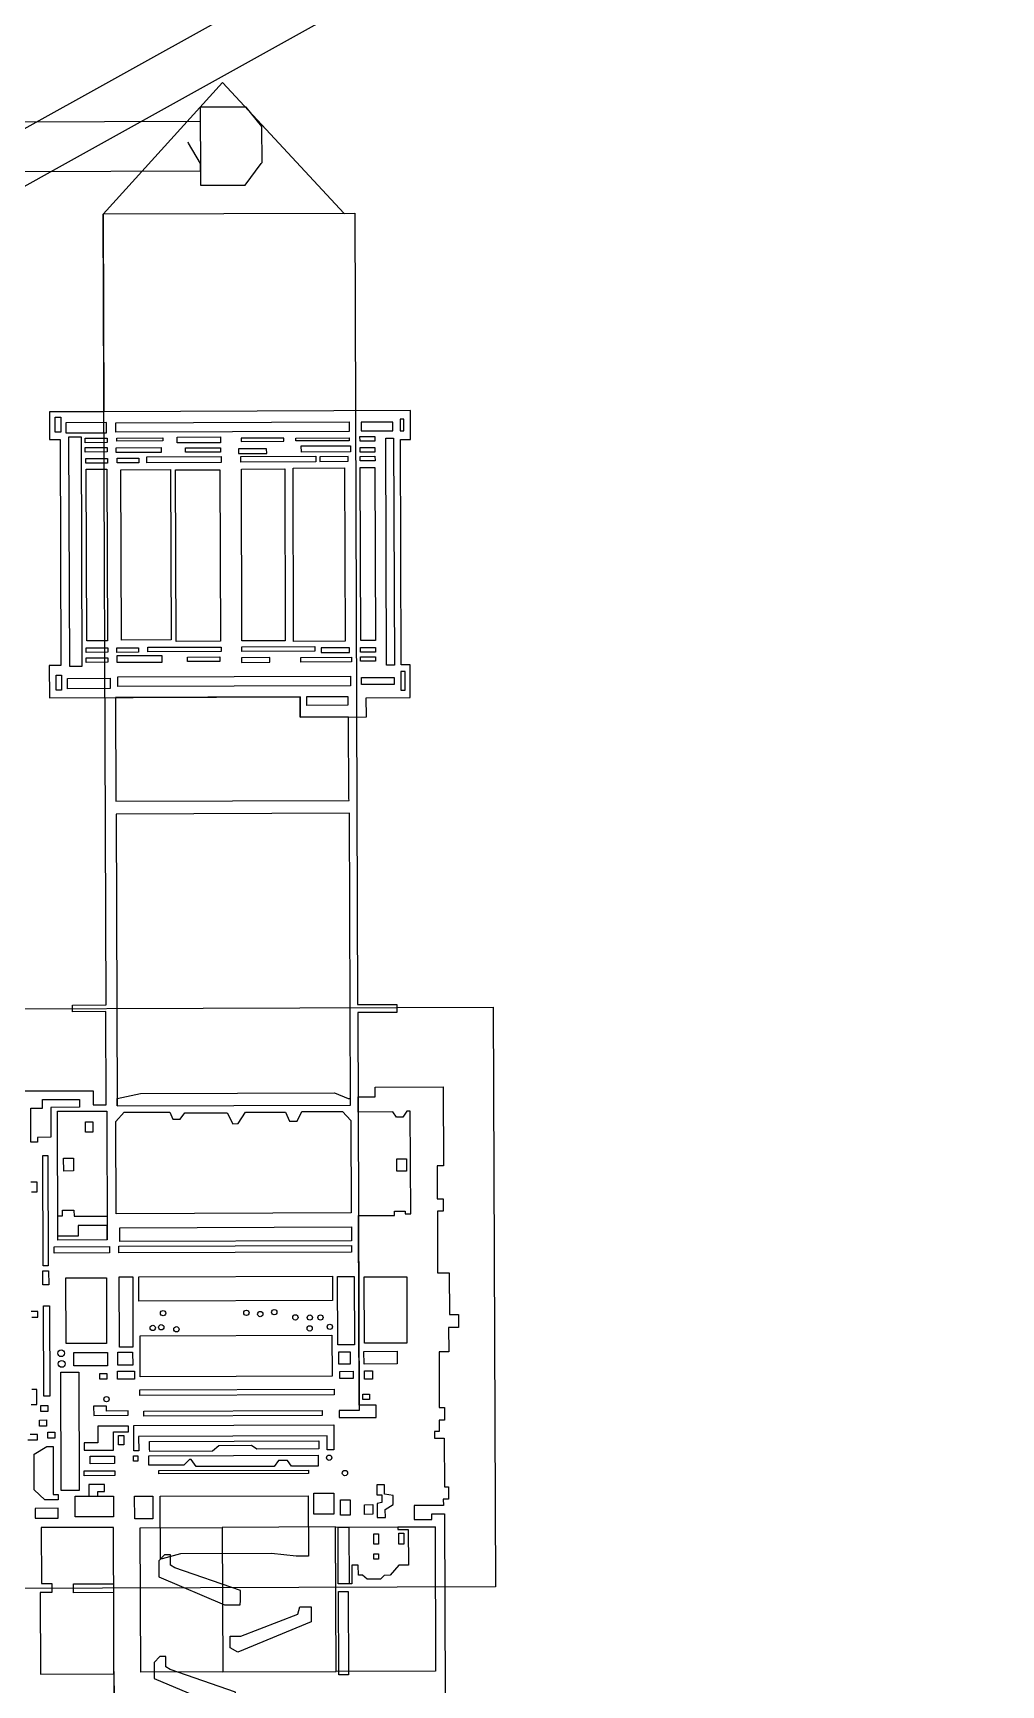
# Model space of a CAD drawing. Header units: millimetres. Extents: x 3191 to 879702, y -27549 to 222194.
# Drawn here: x 165978 to 171076, y 18186 to 26887 of the extents above; entities that cross this region are included whole.
import ezdxf

# ---------------------------------------------------------------- set-up
doc = ezdxf.new("R2010")
doc.units = ezdxf.units.MM
doc.header["$MEASUREMENT"] = 0
doc.layers.add('Granulator', color=11, linetype='Continuous')
doc.layers.add('Grater', color=130, linetype='Continuous')

msp = doc.modelspace()

# ---------------------------------------------------------------- linework, layer by layer
at = {"layer": 'Granulator'}
msp.add_lwpolyline([(170988.74129, 29191.87592), (167855.62985, 27451.68645), (167837.50776, 27484.31423), (167815.3805, 27472.02433), (167804.66694, 27491.31348), (167518.89715, 27332.59153), (167528.59037, 27315.13944), (167517.10451, 27308.75997), (167536.23587, 27274.31506), (164225.23309, 25435.32137), (164183.10832, 25349.94669), (164268.26873, 25196.62024), (164348.48906, 25199.50772), (167665.93362, 27042.0793), (167691.36641, 26996.28901), (167997.20033, 27166.15496), (167971.75442, 27211.96886), (171075.93835, 28936.09144)], dxfattribs=at)
at = {"layer": 'Grater'}
for points in [[(165934.86743, 21314.38178), (166294.74357, 21315.64399), (166295.00706, 21240.5164), (166362.81626, 21240.75423), (166361.09224, 21732.3), (166184.97081, 21731.68228), (166184.84696, 21766.99225), (166362.01435, 21767.61364), (166347.40968, 25931.63103), (166976.00373, 26626.63807), (167617.26634, 25936.7892), (166348.04874, 25932.33761)], [(166857.49362, 26495.79318), (166857.9961, 26421.08378), (163830.57671, 26410.46555)], [(166859.91202, 26136.21778), (166860.09244, 26084.77886), (167094.18662, 26085.59991), (167180.0044, 26198.75802), (167184.12443, 26204.19065), (167183.45603, 26394.76166), (167100.44506, 26496.64529), (166857.49362, 26495.79318), (166859.91202, 26136.21778)], [(164020.18703, 26150.20509), (166859.75097, 26160.16443), (166859.61255, 26199.6299), (166796.68988, 26306.56126), (166794.141, 26310.89285)], [(166347.40968, 25931.63103), (166351.05527, 24892.21728), (166063.48373, 24891.20866), (166063.99426, 24745.64895), (166120.56498, 24745.84736), (166124.73987, 23555.52105), (166063.31769, 23555.30562), (166063.91328, 23385.49377), (167384.71276, 23390.12628), (167385.08858, 23282.97555), (167733.43693, 23284.19733), (167733.08161, 23385.50219), (167963.99342, 23386.31208), (167963.3858, 23559.55162), (167916.78506, 23559.38818), (167912.62433, 24745.67638), (167966.30198, 24745.86465), (167965.76905, 24897.81021), (166351.05527, 24892.21728)], [(167617.26634, 25936.7892), (167672.43504, 25936.98269), (167687.05132, 21769.65498), (167893.75032, 21770.37995), (167893.90026, 21727.62765), (167688.22497, 21726.90628), (167695.57444, 19631.45678), (167589.97725, 19631.08642), (167590.10817, 19593.75739), (167785.25713, 19594.44185), (167785.03052, 19659.05158), (167695.47876, 19658.73749)], [(167641.51681, 22855.07891), (167640.01289, 23283.86966), (167385.08858, 23282.97555), (167384.71276, 23390.12628), (166411.70527, 23386.7136), (166413.62131, 22840.4186), (167642.08723, 22844.72726), (167641.51681, 22855.07891)], [(164337.964, 19092.44883), (164328.67421, 21741.11293), (168401.98866, 21755.39947), (168412.69396, 18703.15309), (164788.16733, 18690.44061)], [(167695.47876, 19658.73749), (167691.97299, 20658.28667), (167881.49158, 20658.95138), (167881.4127, 20681.4427), (167937.6496, 20681.63994), (167937.70222, 20666.6379), (167966.74423, 20666.73976), (167964.8491, 21207.07151), (167964.8491, 21207.07151), (167947.09007, 21207.00923), (167925.63078, 21176.92951), (167891.89309, 21176.81118), (167873.05952, 21203.93226), (167690.06147, 21203.29042), (167689.782, 21282.97262), (167780.00139, 21283.28905), (167779.82386, 21333.90627), (168138.74305, 21335.16513), (168140.19641, 20920.78948), (168105.92462, 20920.66928), (168106.53626, 20746.27935), (168138.22655, 20746.3905), (168138.45727, 20680.6069), (168107.3456, 20680.49778), (168108.48449, 20355.78223), (168170.12922, 20355.99844), (168170.90045, 20136.10936), (168219.14802, 20136.27858), (168219.3869, 20068.17072), (168166.55492, 20067.98542), (168167.00394, 19939.9633), (168115.93006, 19939.78416), (168116.95984, 19646.17613), (168145.13393, 19646.27495), (168145.36663, 19579.92789), (168116.05757, 19579.82509), (168116.26269, 19521.34296), (168091.6048, 19521.25647), (168091.73251, 19484.84307), (168143.96362, 19485.02626), (168144.86364, 19228.41857), (168166.00533, 19228.49272), (168166.23194, 19163.88298), (168138.63646, 19163.7862), (168138.74977, 19131.48133), (167984.94951, 19130.9419), (167985.20898, 19056.9647), (168077.96537, 19057.29003), (168077.86236, 19086.66022), (168144.78139, 19086.89493), (168148.15129, 18126.08342)], [(166070.94064, 21070.08554), (166001.50793, 21069.84202), (166001.59793, 21044.18092), (165966.26237, 21044.05699), (165965.63362, 21223.32307), (166026.92977, 21223.53805), (166026.77067, 21268.89987), (166222.85239, 21269.5876), (166222.99722, 21228.29656), (166071.63761, 21227.76569), (166072.19064, 21070.08992)], [(166421.56312, 21235.98301), (166421.42968, 21274.02831), (166543.03513, 21300.89774), (167565.00035, 21304.48213), (167637.12655, 21274.31467), (167650.37689, 21274.36114)], [(167650.81561, 21158.0815), (167652.51997, 20672.142), (166415.90246, 20667.80474), (166414.20044, 21153.07939), (166457.88431, 21201.756), (166697.7738, 21202.59738), (166714.51656, 21166.10025), (166751.72712, 21166.23076), (166776.86402, 21198.22073), (167000.13896, 21199.00383), (167029.58129, 21141.94047), (167058.81734, 21142.04301), (167096.48358, 21202.0012), (167307.62892, 21202.74176), (167327.7307, 21155.63026), (167368.92852, 21155.77476), (167394.00246, 21205.71582), (167607.31215, 21206.46397), (167650.81561, 21158.0815)], [(165969.08944, 20783.01449), (165999.77828, 20783.12213), (165999.59745, 20834.67844), (165966.17132, 20834.5612)], [(166368.63253, 20529.47558), (166368.36264, 20606.42388), (166214.97179, 20605.88588), (166215.17037, 20549.26817), (166108.61391, 20548.89444), (166108.23766, 20656.16948), (166132.3869, 20656.25418), (166132.28242, 20686.04438), (166193.34131, 20686.25854), (166193.45279, 20654.47377), (166368.19196, 20655.08664)], [(165970.40118, 20123.4846), (166002.11372, 20123.59583), (166002.01376, 20152.09736), (165966.91855, 20151.97427)], [(165967.25555, 19662.48967), (165997.92213, 19662.59723), (165997.64464, 19741.71598), (165971.7405, 19741.62512)], [(166297.02472, 19605.6095), (166479.04358, 19606.24791), (166478.96412, 19628.90357), (166364.86573, 19628.50339), (166364.77672, 19653.88243), (166296.85625, 19653.64421), (166297.02472, 19605.6095)], [(165950.6354, 19477.31001), (166001.97634, 19477.49008), (166001.88189, 19504.41863), (165963.02568, 19504.28234)], [(166248.75452, 19421.53967), (166400.90795, 19422.07333), (166400.56795, 19519.0114), (166480.26101, 19519.29092), (166480.15618, 19549.17761), (166318.05503, 19548.60907), (166318.36324, 19460.73326), (166246.8153, 19460.48231), (166246.95191, 19421.53335), (166248.75452, 19421.53967)], [(166529.5096, 19418.06362), (166508.56819, 19417.99018), (166508.09842, 19551.92859), (167561.88945, 19555.62461), (167562.34966, 19424.40957), (167527.74405, 19424.28819), (167527.48516, 19498.10105), (166533.80331, 19494.61586), (166534.07175, 19418.07963), (166531.82406, 19418.07174)], [(166110.26705, 19160.16299), (166040.53342, 19159.91841), (165983.90189, 19214.08698), (165983.24667, 19400.89975), (166049.99954, 19440.86241), (166083.44275, 19440.97971), (166084.32535, 19189.33767), (166110.10654, 19189.4281), (166110.26705, 19160.16299)], [(166531.82406, 19418.07174), (166529.5096, 19418.06362)], [(166591.44672, 19430.09012), (166591.3125, 19468.35824), (167482.98012, 19471.48563), (167483.1271, 19429.57852), (167157.05542, 19428.43487), (167127.8605, 19446.55114), (166956.61278, 19445.95052), (166923.02187, 19416.67345), (166592.41029, 19415.51388), (166591.44672, 19430.09012)], [(166588.03287, 19350.13671), (166587.8835, 19392.72467), (167479.97395, 19395.85354), (167480.17412, 19338.78005), (167338.88085, 19338.28448), (167317.94589, 19368.09812), (167269.94312, 19367.92976), (167248.30859, 19337.05118), (166836.24586, 19335.60593), (166810.76773, 19372.68171), (166801.71018, 19372.64994), (166771.9242, 19343.55056), (166588.05823, 19342.90568), (166588.05823, 19342.90568)], [(166588.05823, 19342.90568), (166588.03287, 19350.13671)], [(166271.28701, 19226.21099), (166271.45069, 19179.54279), (166319.54664, 19179.71148), (166319.45701, 19205.2676), (166354.39906, 19205.39015), (166354.27232, 19241.52564), (166271.6857, 19241.23598), (166271.28701, 19226.21099)], [(167794.08419, 19068.26375), (167833.3665, 19068.40153), (167833.22156, 19109.72756), (167874.44483, 19135.6152), (167874.27849, 19183.04157), (167828.87392, 19191.01233), (167828.70521, 19239.11522), (167788.06873, 19238.97269), (167788.25168, 19186.81068), (167815.34653, 19186.90571), (167815.48828, 19146.48949), (167790.47728, 19141.30447), (167790.7335, 19068.252), (167794.08419, 19068.26375)], [(167427.29855, 19173.74044), (167428.38652, 18863.54445), (167363.58343, 18863.31717), (167233.229, 18878.19849), (166753.49053, 18876.51588), (166657.42047, 18849.68936), (166648.36378, 18849.65759), (166647.20737, 19179.36768), (167427.26922, 19182.10363), (167427.29855, 19173.74044)], [(166422.46535, 12958.46677), (166401.22141, 19015.44132), (166021.07151, 19014.108), (166022.10566, 18719.25566), (166075.85007, 18719.44417), (166076.01435, 18672.60681), (166015.34881, 18672.39403), (166016.85751, 18242.24159), (166403.92853, 18243.59919), (166402.42593, 18672.0143), (166191.34281, 18671.27396), (166191.17854, 18718.11132), (166402.26166, 18718.85166)], [(168095.30613, 19017.97881), (167899.5823, 19017.29233), (167899.62613, 19004.79533), (167954.13411, 19004.98651), (167954.79301, 18817.12396), (167903.69359, 18816.94474), (167858.74307, 18763.10808), (167827.65518, 18762.99904), (167808.56606, 18742.48461), (167737.02109, 18742.23368), (167712.70579, 18764.7421), (167691.10283, 18764.66633), (167690.92311, 18815.90687), (167657.31208, 18815.78899), (167657.65556, 18717.85692), (167585.01106, 18717.60213), (167583.96382, 19016.18535)], [(167583.96382, 19016.18535), (167641.04702, 19016.38556), (167642.09426, 18717.80234)], [(167069.90034, 18630.55291), (167069.71874, 18682.33), (166723.91759, 18802.51896), (166702.49275, 18816.00937), (166702.30219, 18870.34091), (166670.90759, 18870.2308), (166640.46806, 18838.71213), (166640.76282, 18754.67205), (166985.81136, 18608.16584), (167068.13177, 18608.45456), (167069.90034, 18630.55291)], [(167016.20055, 18381.78714), (167015.98614, 18442.91887), (167071.99295, 18443.1153), (167371.99541, 18558.76905), (167382.04659, 18597.00481), (167443.14598, 18597.21911), (167443.42585, 18517.42476), (167056.1651, 18359.007), (167016.20055, 18381.78714)], [(167045.08645, 18095.62375), (167044.90485, 18147.40084), (166699.1037, 18267.5898), (166677.67885, 18281.08021), (166677.48829, 18335.41175), (166646.09369, 18335.30163), (166615.65416, 18303.78297), (166615.94892, 18219.74288), (166960.99746, 18073.23668), (167043.31787, 18073.5254), (167045.08645, 18095.62375)], [(166403.92853, 18243.59919), (166404.35507, 18121.98639)]]:
    msp.add_lwpolyline(points, dxfattribs=at)
for points in [[(166094.59207, 24784.4005), (166094.31573, 24863.19056), (166123.69155, 24863.29359), (166123.9679, 24784.50353)], [(166364.44273, 24780.81577), (166364.25269, 24835.00155), (166150.8106, 24834.25293), (166151.00065, 24780.06715)], [(166414.41635, 24783.78488), (166414.23964, 24834.16733), (167642.54978, 24838.47544), (167642.72649, 24788.093)], [(167873.4268, 24792.09511), (167873.26796, 24837.38296), (167705.80349, 24836.79561), (167705.96233, 24791.50775)], [(167930.97894, 24791.66307), (167930.76575, 24852.44599), (167910.71453, 24852.37566), (167910.92771, 24791.59274)], [(166171.07017, 23550.30716), (166166.82767, 24759.9084), (166230.60882, 24760.1321), (166234.85132, 23550.53086)], [(166252.81788, 24728.72645), (166252.73315, 24752.88467), (166367.23211, 24753.28625), (166367.31684, 24729.12804)], [(166418.65327, 24736.93833), (166418.59604, 24753.25511), (166661.01337, 24754.10535), (166661.0706, 24737.78857)], [(166737.50574, 24727.86735), (166737.39853, 24758.43489), (166964.52708, 24759.23151), (166964.63429, 24728.66397)], [(167298.82935, 24736.03421), (167298.76849, 24753.38399), (167073.26451, 24752.59307), (167073.32537, 24735.24329)], [(167361.06778, 24738.29506), (167361.01763, 24752.59278), (167642.6695, 24753.58064), (167642.71964, 24739.28292)], [(167390.87382, 24679.18894), (167390.75928, 24711.84597), (167649.95644, 24712.75506), (167650.07098, 24680.09803)], [(167699.87614, 24737.44083), (167699.7938, 24760.9182), (167778.37414, 24761.19381), (167778.45648, 24737.71644)], [(167839.61556, 23556.60541), (167835.42107, 24752.51934), (167876.79203, 24752.66444), (167880.98652, 23556.75051)], [(166252.98989, 24679.68221), (166252.90516, 24703.84043), (166367.40412, 24704.24202), (166367.48885, 24680.0838)], [(166254.93102, 24621.15921), (166254.84629, 24645.31743), (166369.34525, 24645.71902), (166369.42998, 24621.5608)], [(166415.81521, 24676.82556), (166415.72587, 24702.29851), (166653.04694, 24703.13088), (166653.13628, 24677.65793)], [(166420.76828, 24622.49215), (166420.68355, 24646.65036), (166535.18251, 24647.05195), (166535.26724, 24622.89373)], [(166576.92635, 24623.36853), (166576.81914, 24653.93607), (166968.96417, 24655.31146), (166969.07138, 24624.74392)], [(166781.47395, 24679.11759), (166781.39531, 24701.53849), (166964.72718, 24702.1815), (166964.80581, 24679.7606)], [(167208.23108, 24672.42068), (167208.14511, 24696.93106), (167059.15181, 24696.40848), (167059.23778, 24671.89811)], [(167071.65748, 24627.0289), (167071.55719, 24655.62434), (167467.48547, 24657.013), (167467.58576, 24628.41756)], [(167636.9792, 24631.05424), (167636.89324, 24655.56461), (167487.89993, 24655.04204), (167487.9859, 24630.53166)], [(167700.08019, 24679.2639), (167699.99785, 24702.74127), (167778.57818, 24703.01688), (167778.66053, 24679.5395)], [(167700.24134, 24633.31868), (167700.15899, 24656.79605), (167778.73933, 24657.07166), (167778.82167, 24633.59428)], [(166260.72798, 23685.35992), (166257.56023, 24588.53448), (166366.80714, 24588.91765), (166369.97489, 23685.74309)], [(166443.46945, 23689.35817), (166440.32459, 24586.00602), (166701.32436, 24586.92143), (166704.46922, 23690.27358)], [(166730.78042, 23682.17216), (166727.61259, 24585.3702), (166962.35215, 24586.19351), (166965.51998, 23682.99548)], [(167078.01028, 23685.03346), (167074.8371, 24589.75752), (167303.12288, 24590.5582), (167306.29606, 23685.83413)], [(167350.10601, 23682.20789), (167346.90598, 24594.58558), (167618.07602, 24595.53667), (167621.27604, 23683.15898)], [(167704.67612, 23686.15142), (167701.47757, 24598.10652), (167778.41108, 24598.37635), (167781.60963, 23686.42125)], [(166257.23241, 23571.59839), (166257.14768, 23595.75661), (166371.64664, 23596.15819), (166371.73137, 23571.99998)], [(166257.84813, 23624.47224), (166257.7634, 23648.63046), (166372.26236, 23649.03205), (166372.34709, 23624.87383)], [(166418.41653, 23624.23717), (166418.3318, 23648.39539), (166532.83076, 23648.79698), (166532.91549, 23624.63876)], [(166420.73962, 23571.02146), (166420.61067, 23607.78703), (166656.32943, 23608.61378), (166656.45838, 23571.84821)], [(166581.77589, 23627.74484), (166581.69355, 23651.22221), (166968.43076, 23652.57864), (166968.5131, 23629.10126)], [(166791.15002, 23576.40573), (166791.06768, 23599.88311), (166961.46973, 23600.48077), (166961.55207, 23577.00339)], [(167225.35439, 23572.01227), (167225.26843, 23596.52265), (167076.27512, 23596.00008), (167076.36109, 23571.4897)], [(167078.20799, 23628.66428), (167078.11848, 23654.18419), (167461.82909, 23655.53), (167461.9186, 23630.01009)], [(167387.6077, 23573.61437), (167387.52182, 23598.10127), (167654.88635, 23599.03901), (167654.97223, 23574.55211)], [(167644.58207, 23624.52309), (167644.4961, 23649.03346), (167495.5028, 23648.51089), (167495.58876, 23624.00051)], [(167702.75148, 23625.76012), (167702.66914, 23649.2375), (167781.24948, 23649.51311), (167781.33182, 23626.03573)], [(167702.91979, 23577.77237), (167702.83745, 23601.24975), (167781.41779, 23601.52535), (167781.50013, 23578.04798)], [(166098.89241, 23425.05893), (166098.61606, 23503.849), (166127.99189, 23503.95203), (166128.26824, 23425.16196)], [(166424.65761, 23443.78627), (166424.4786, 23494.82608), (167649.53959, 23499.1228), (167649.71861, 23448.08299)], [(167938.33042, 23425.33586), (167937.98787, 23523.00173), (167914.06437, 23522.91783), (167914.40692, 23425.25195)], [(166159.39741, 23432.97182), (166159.20662, 23487.36889), (166383.30857, 23488.15489), (166383.49936, 23433.75782)], [(167708.4491, 23454.32274), (167708.31751, 23491.83958), (167880.29963, 23492.44278), (167880.43121, 23454.92594)], [(167419.83214, 23345.28973), (167419.67107, 23391.21148), (167635.60565, 23391.96883), (167635.76672, 23346.04709)], [(167650.49638, 21240.29331), (167645.10536, 22777.35695), (166416.1721, 22773.04665), (166421.56312, 21235.98301)], [(166108.68521, 20528.56385), (166106.30497, 21207.20652), (166366.25229, 21208.11824), (166368.63253, 20529.47558)], [(166254.45451, 21096.68221), (166254.25941, 21152.30846), (166292.98039, 21152.44427), (166293.17549, 21096.81801)], [(166030.61771, 20393.14772), (166028.58182, 20973.61337), (166054.88384, 20973.70562), (166056.91974, 20393.23997)], [(166139.11021, 20892.57271), (166138.87387, 20959.95641), (166191.18278, 20960.13987), (166191.41912, 20892.75617)], [(167894.24175, 20891.41506), (167894.01486, 20956.10435), (167944.76706, 20956.28236), (167944.99394, 20891.59307)], [(166434.38734, 20520.70138), (166434.13083, 20593.83551), (167654.76457, 20598.1167), (167655.02108, 20524.98257)], [(166089.48695, 20459.96889), (166089.36765, 20493.9815), (166380.073, 20495.00111), (166380.19229, 20460.98849)], [(166429.49773, 20461.16142), (166429.37373, 20496.51542), (167654.97853, 20500.81404), (167655.10253, 20465.46005)], [(166029.49657, 20293.70582), (166029.24207, 20366.2684), (166059.78019, 20366.37551), (166060.03469, 20293.81293)], [(166151.68813, 19983.81793), (166150.4743, 20329.89789), (166364.2057, 20330.64752), (166365.41952, 19984.56756)], [(166433.41311, 19963.95787), (166432.11341, 20334.52474), (166502.77117, 20334.77256), (166504.07088, 19964.20569)], [(166535.45414, 20206.92519), (166535.0015, 20335.97718), (167554.16581, 20339.55174), (167554.61844, 20210.49976)], [(167582.17694, 19976.9085), (167580.91264, 20337.38009), (167668.72856, 20337.6881), (167669.99286, 19977.2165)], [(167722.88619, 19985.29051), (167721.65944, 20335.05642), (167945.76139, 20335.84243), (167946.98814, 19986.07652)], [(166033.81839, 19706.63455), (166032.15162, 20181.85471), (166064.83095, 20181.96933), (166066.49771, 19706.74917)], [(166542.22974, 19807.93734), (166541.47155, 20024.10874), (167552.03633, 20027.65315), (167552.79452, 19811.48175)], [(166192.84908, 19866.17486), (166192.60122, 19936.84176), (166370.12469, 19937.46439), (166370.37254, 19866.7975)], [(166423.79584, 19869.70828), (166423.55753, 19937.6518), (166502.33816, 19937.92811), (166502.57646, 19869.98459)], [(167588.16484, 19874.98949), (167587.93766, 19939.76357), (167648.18036, 19939.97486), (167648.40754, 19875.20079)], [(167721.02172, 19876.01893), (167720.7886, 19942.48338), (167895.88634, 19943.09751), (167896.11945, 19876.63306)], [(166423.14081, 19796.31481), (166422.99465, 19837.98715), (166511.74525, 19838.29843), (166511.89141, 19796.62609)], [(167724.13055, 19795.47798), (167723.97443, 19839.99108), (167765.07833, 19840.13524), (167765.23445, 19795.62214)], [(166126.31989, 19209.10696), (166124.13376, 19832.40775), (166218.3367, 19832.73815), (166220.52283, 19209.43737)], [(166329.84709, 19796.90323), (166329.7454, 19825.89778), (166365.97559, 19826.02486), (166366.07728, 19797.0303)], [(167594.06192, 19798.96603), (167593.92754, 19837.2811), (167663.73963, 19837.52596), (167663.87402, 19799.21088)], [(166540.34495, 19710.70373), (166540.24334, 19739.67481), (167563.07847, 19743.26225), (167563.18009, 19714.29118)], [(167714.9345, 19688.998), (167714.83766, 19716.60739), (167749.17622, 19716.72783), (167749.27306, 19689.11844)], [(166011.38609, 19548.6682), (166011.27244, 19581.07117), (166048.38463, 19581.20134), (166048.49827, 19548.79837)], [(166018.3495, 19625.78184), (166018.23585, 19658.18481), (166055.34803, 19658.31497), (166055.46168, 19625.91201)], [(167500.09192, 19630.70072), (167500.18414, 19604.40607), (166560.58052, 19601.11055), (166560.48829, 19627.4052)], [(166055.33218, 19484.63382), (166055.21853, 19517.03678), (166092.33072, 19517.16695), (166092.44437, 19484.76398)], [(166427.71662, 19449.80057), (166427.54205, 19499.5726), (166456.09446, 19499.67274), (166456.26903, 19449.90071)], [(166277.97762, 19350.97441), (166277.8378, 19390.83899), (166406.44606, 19391.29006), (166406.58588, 19351.42548)], [(166506.41733, 19364.99355), (166506.32016, 19392.69685), (166529.95435, 19392.77974), (166530.05152, 19365.07644)], [(166639.85052, 19296.88329), (166639.78704, 19314.98435), (167427.70457, 19317.74785), (167427.76806, 19299.6468)], [(166247.42225, 19287.43059), (166247.33003, 19313.72525), (166407.62858, 19314.28748), (166407.7208, 19287.99282)], [(166199.23143, 19071.24329), (166198.85248, 19179.28817), (166400.92377, 19179.9969), (166401.30272, 19071.95202)], [(166512.95861, 19060.49273), (166512.53809, 19180.38837), (166608.00083, 19180.72319), (166608.42135, 19060.82756)], [(167456.35969, 19085.11221), (167455.97129, 19195.8515), (167561.24303, 19196.22072), (167561.63143, 19085.48143)], [(167597.46639, 19080.17157), (167597.1846, 19160.51412), (167648.19721, 19160.69304), (167648.479, 19080.35048)], [(166110.54415, 19064.65685), (166110.36321, 19116.24732), (165988.42483, 19115.81964), (165988.60578, 19064.22917)], [(167722.91621, 19084.27415), (167722.73801, 19135.08311), (167767.43698, 19135.23989), (167767.61518, 19084.43092)], [(166545.36592, 18253.76805), (166542.69923, 19014.08279), (166973.85625, 19015.59501), (166976.52294, 18255.28027)], [(166973.85625, 19015.59501), (166976.52541, 18254.57595), (167573.90065, 18256.67116), (167571.23149, 19017.69022)], [(167573.90065, 18256.67116), (167571.23693, 19016.14071), (168095.30613, 19017.97881), (168097.96985, 18258.50925)], [(167772.74247, 18927.70434), (167772.55207, 18981.98922), (167796.42933, 18982.07297), (167796.61973, 18927.78808)], [(167904.0712, 18927.08018), (167903.86559, 18985.70412), (167930.99515, 18985.79927), (167931.20077, 18927.17533)], [(167773.02426, 18847.36178), (167772.92145, 18876.67375), (167796.79871, 18876.7575), (167796.90152, 18847.44553)], [(167637.67729, 18678.60654), (167639.2205, 18238.61206), (167588.25997, 18238.43332), (167586.71676, 18678.4278)]]:
    msp.add_lwpolyline(points, close=True, dxfattribs=at)
for centre, radius in [((166662.52829, 20143.90555), 13.98538), ((167101.15574, 20145.44397), 13.98538), ((167174.28583, 20139.25012), 13.98538), ((167248.42995, 20149.19152), 13.98538), ((167359.26275, 20121.60931), 13.98538), ((167435.59735, 20120.80393), 13.98538), ((167491.5, 20121), 13.98538), ((166607.97363, 20066.27507), 13.98538), ((166653.11265, 20069.66439), 13.98538), ((166732.70459, 20059.18909), 13.98538), ((167434.72089, 20063.79753), 13.98538), ((167541.12936, 20071.71753), 13.98538), ((166125.73997, 19932.82735), 17.98272), ((166128.51795, 19876.81939), 17.98272), ((166364.73395, 19690.73035), 13.98538), ((167537.52299, 19382.31107), 13.98538), ((167620.66046, 19301.44262), 13.98538)]:
    msp.add_circle(centre, radius, dxfattribs=at)

doc.saveas('drawing.dxf')
